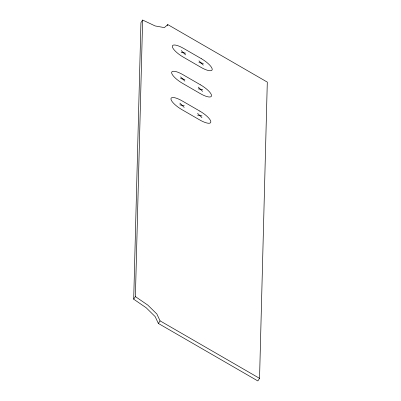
<?xml version="1.0" encoding="UTF-8"?>
<svg xmlns="http://www.w3.org/2000/svg" width="401" height="401" viewBox="0 0 401 401"><rect width="100%" height="100%" fill="white"/><g stroke="black" fill="none" stroke-linecap="round" stroke-linejoin="round"><path stroke-width="0.6" d="M133.698 299.196L140.941 22.651L142.631 20.05L155.137 25.94L164.36 27.609L167.829 24.616L267.302 82.11L259.542 378.349L257.853 380.95L158.38 323.457L155.167 316.605L146.134 307.722L133.698 299.196L135.393 296.595L142.631 20.05M167.152 25.659L167.829 24.616M158.38 323.457L160.069 320.855L156.861 313.998L147.824 305.121L135.393 296.595M181.167 52.341L185.643 53.153M198.901 62.586L203.377 63.398M180.48 78.596L184.956 79.408M198.209 88.847L202.69 89.659M179.793 104.856L184.27 105.669M197.523 115.107L202.004 115.919M160.069 320.855L259.542 378.349M198.946 60.837L203.332 65.152M181.212 50.586L185.598 54.902M198.259 87.097L202.645 91.408M180.525 76.847L184.911 81.157M197.568 113.353L201.959 117.668M179.838 103.107L184.224 107.418M201.252 58.616L183.523 48.371A12.987 3.789 33 0 0 172.325 46.341A12.987 3.789 33 0 0 183.292 57.122L201.026 67.373A12.987 3.789 33 0 0 212.224 69.398A12.987 3.789 33 0 0 201.252 58.616M200.565 84.877L182.831 74.626A12.987 3.789 33 0 0 171.633 72.596A12.987 3.789 33 0 0 182.605 83.378L200.335 93.628A12.987 3.789 33 0 0 211.533 95.659A12.987 3.789 33 0 0 200.565 84.877M199.878 111.132L182.144 100.887A12.987 3.789 33 0 0 170.946 98.857A12.987 3.789 33 0 0 181.914 109.638L199.648 119.889A12.987 3.789 33 0 0 210.846 121.919A12.987 3.789 33 0 0 199.878 111.132"/></g></svg>
